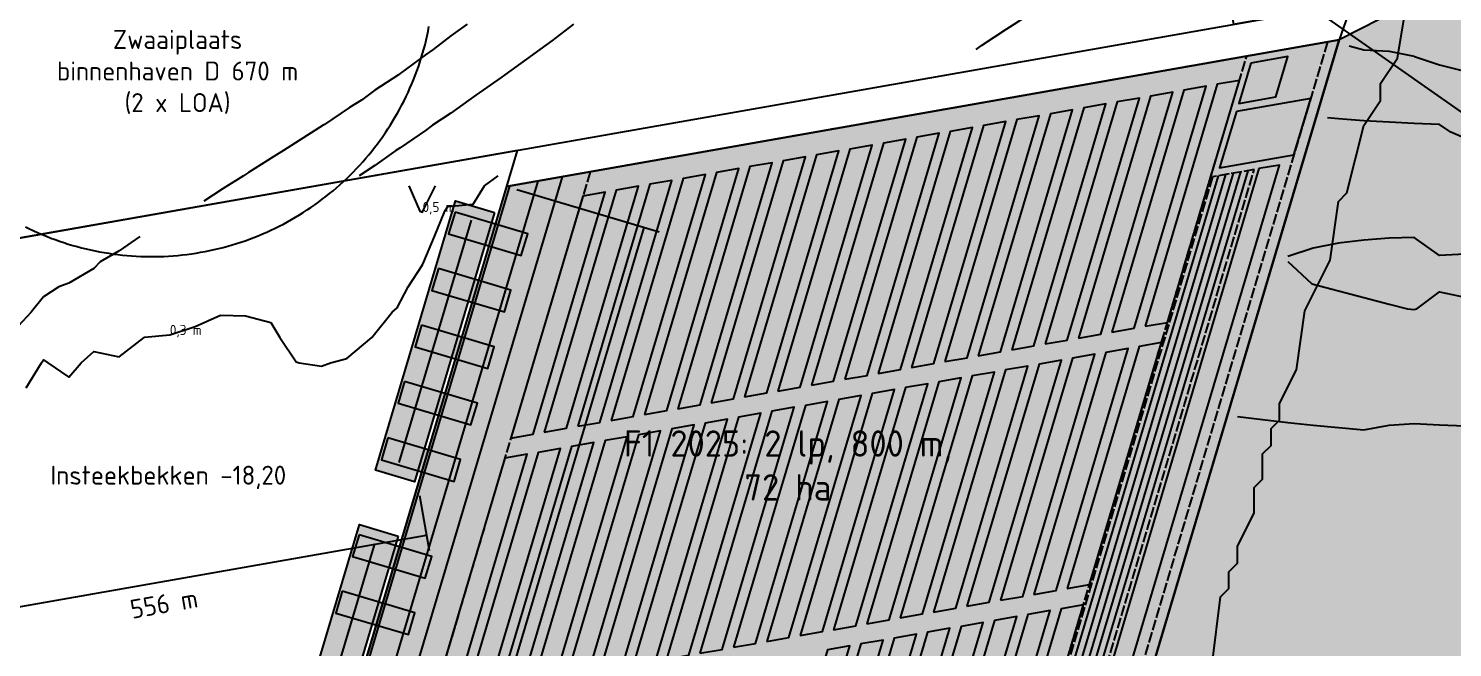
# Model space of a CAD drawing. Header units: metres. Extents: x 284000 to 318000, y 7632000 to 7666000.
# Drawn here: x 295415 to 297105, y 7649025 to 7649760 of the extents above; entities that cross this region are included whole.
import ezdxf
from ezdxf.enums import TextEntityAlignment as Align

# ---------------------------------------------------------------- set-up
doc = ezdxf.new("R2010")
doc.units = ezdxf.units.M
doc.header["$LTSCALE"] = 10
doc.linetypes.add('DASHED', pattern=[1.524, 1.27, -0.254])
for name, color, linetype in [('HV-BAGGER', 5, 'Continuous'), ('HV-CONTAINER', 30, 'Continuous'), ('HV-D-GEBOUW', 8, 'Continuous'), ('HV-D-KRAAN', 7, 'Continuous'), ('HV-D-REEFER', 140, 'Continuous'), ('HV-D-STACK', 32, 'Continuous'), ('HV-D-VERKEER', 9, 'Continuous'), ('HV-DRAAIKOM', 2, 'Continuous'), ('HV-GOLF-HS-112_5', 7, 'Continuous'), ('HV-KADE', 7, 'Continuous'), ('HV-KUSTLIJN', 4, 'Continuous'), ('HV-ONDERGROND', 8, 'Continuous'), ('HV-SCHIP', 3, 'Continuous'), ('HV-SPOOR', 8, 'Continuous'), ('HV-TEKST-02', 7, 'Continuous'), ('HV-TOETS-LIGPLAATS-CONTAINERS', 4, 'Continuous'), ('HV-TOETS-OPENING-2-HOOFDBEKKEN', 6, 'Continuous'), ('HV-TOETS-OPENING-3-INSTEEK', 6, 'Continuous'), ('HV-TOETS-WAND-HB-TALUD', 30, 'Continuous'), ('HV-TOETS-WAND-INS-KADE', 30, 'Continuous'), ('HV-TOETS-WAND-VH-TALUD', 30, 'Continuous'), ('HV-VOORHAVEN', 151, 'Continuous'), ('HV-WEG', 7, 'Continuous')]:
    doc.layers.add(name, color=color, linetype=linetype)
doc.styles.add('NLCS-ISO', font='NLCS-ISO.ttf')
doc.styles.get("Standard").update_dxf_attribs({"font": 'NLCS-ISO.ttf'})
picture_1 = doc.add_image_def('image1.jpg', size_in_pixel=(3400, 3400))

msp = doc.modelspace()

# ---------------------------------------------------------------- hatches: boundary and pattern name
at = {"layer": 'HV-CONTAINER', "true_color": 0xf77f00, "transparency": 33554534}
h = msp.add_hatch(color=30, dxfattribs=at)
h.dxf.hatch_style = 1
h.paths.add_polyline_path([(295982.5, 7649572.6), (295753.8, 7648803.7), (296742, 7648978), (296970.7, 7649746.9)])
at = {"layer": 'HV-D-GEBOUW', "true_color": 0x495057, "transparency": 33554534}
h = msp.add_hatch(color=8, dxfattribs=at)
h.dxf.hatch_style = 1
h.paths.add_polyline_path([(296866, 7649719.3), (296851.7, 7649671.4), (296895.8, 7649679.1), (296910, 7649727.1)])
h = msp.add_hatch(color=8, dxfattribs=at)
h.dxf.hatch_style = 1
h.paths.add_polyline_path([(296848.9, 7649661.8), (296828.9, 7649594.7), (296917, 7649610.2), (296937, 7649677.3)])
at = {"layer": 'HV-D-KRAAN', "true_color": 0xffffff, "transparency": 33554534}
h = msp.add_hatch(color=7, dxfattribs=at)
h.dxf.hatch_style = 1
h.paths.add_polyline_path([(296820.6, 7649584.1), (296449.9, 7648338.1), (296499.5, 7648346.8), (296870.1, 7649592.9)])
h = msp.add_hatch(color=7, dxfattribs=at)
h.dxf.hatch_style = 1
h.paths.add_polyline_path([(295921.3, 7649542.3), (295913.6, 7649516.4), (295999.9, 7649490.8), (296007.6, 7649516.6)])
h = msp.add_hatch(color=7, dxfattribs=at)
h.dxf.hatch_style = 1
h.paths.add_polyline_path([(295901.4, 7649475.2), (295893.7, 7649449.3), (295979.9, 7649423.7), (295987.6, 7649449.5)])
h = msp.add_hatch(color=7, dxfattribs=at)
h.dxf.hatch_style = 1
h.paths.add_polyline_path([(295881.4, 7649408.1), (295873.7, 7649382.2), (295960, 7649356.6), (295967.7, 7649382.4)])
h = msp.add_hatch(color=7, dxfattribs=at)
h.dxf.hatch_style = 1
h.paths.add_polyline_path([(295861.4, 7649341), (295853.7, 7649315.1), (295940, 7649289.5), (295947.7, 7649315.3)])
h = msp.add_hatch(color=7, dxfattribs=at)
h.dxf.hatch_style = 1
h.paths.add_polyline_path([(295841.5, 7649273.9), (295833.8, 7649248), (295920, 7649222.4), (295927.7, 7649248.3)])
h = msp.add_hatch(color=7, dxfattribs=at)
h.dxf.hatch_style = 1
h.paths.add_polyline_path([(295807.3, 7649158.9), (295799.6, 7649133), (295885.8, 7649107.4), (295893.5, 7649133.2)])
h = msp.add_hatch(color=7, dxfattribs=at)
h.dxf.hatch_style = 1
h.paths.add_polyline_path([(295787.3, 7649091.8), (295779.6, 7649065.9), (295865.9, 7649040.3), (295873.6, 7649066.1)])
at = {"layer": 'HV-D-REEFER', "true_color": 0x00b4d8, "transparency": 33554534}
h = msp.add_hatch(color=140, dxfattribs=at)
h.dxf.hatch_style = 1
h.paths.add_polyline_path([(296740.6, 7649406.6), (296767, 7649411.2), (296852.6, 7649698.8), (296826.1, 7649694.1)])
h = msp.add_hatch(color=140, dxfattribs=at)
h.dxf.hatch_style = 1
h.paths.add_polyline_path([(296661.3, 7649392.6), (296687.8, 7649397.3), (296773.3, 7649684.8), (296746.9, 7649680.1)])
h = msp.add_hatch(color=140, dxfattribs=at)
h.dxf.hatch_style = 1
h.paths.add_polyline_path([(296701, 7649399.6), (296727.4, 7649404.2), (296812.9, 7649691.8), (296786.5, 7649687.1)])
at = {"layer": 'HV-D-STACK', "true_color": 0x8d5a2b, "transparency": 33554534}
h = msp.add_hatch(color=32, dxfattribs=at)
h.dxf.hatch_style = 1
h.paths.add_polyline_path([(296621.7, 7649385.6), (296648.1, 7649390.3), (296733.7, 7649677.8), (296707.2, 7649673.2)])
h = msp.add_hatch(color=32, dxfattribs=at)
h.dxf.hatch_style = 1
h.paths.add_polyline_path([(296542.4, 7649371.6), (296568.9, 7649376.3), (296654.4, 7649663.8), (296628, 7649659.2)])
h = msp.add_hatch(color=32, dxfattribs=at)
h.dxf.hatch_style = 1
h.paths.add_polyline_path([(296582.1, 7649378.6), (296608.5, 7649383.3), (296694, 7649670.8), (296667.6, 7649666.2)])
h = msp.add_hatch(color=32, dxfattribs=at)
h.dxf.hatch_style = 1
h.paths.add_polyline_path([(296423.5, 7649350.7), (296449.9, 7649355.3), (296535.5, 7649642.9), (296509, 7649638.2)])
h = msp.add_hatch(color=32, dxfattribs=at)
h.dxf.hatch_style = 1
h.paths.add_polyline_path([(296463.2, 7649357.6), (296489.6, 7649362.3), (296575.1, 7649649.9), (296548.7, 7649645.2)])
h = msp.add_hatch(color=32, dxfattribs=at)
h.dxf.hatch_style = 1
h.paths.add_polyline_path([(296502.8, 7649364.6), (296529.2, 7649369.3), (296614.7, 7649656.8), (296588.3, 7649652.2)])
h = msp.add_hatch(color=32, dxfattribs=at)
h.dxf.hatch_style = 1
h.paths.add_polyline_path([(296344.2, 7649336.7), (296370.7, 7649341.3), (296456.2, 7649628.9), (296429.8, 7649624.2)])
h = msp.add_hatch(color=32, dxfattribs=at)
h.dxf.hatch_style = 1
h.paths.add_polyline_path([(296383.9, 7649343.7), (296410.3, 7649348.3), (296495.8, 7649635.9), (296469.4, 7649631.2)])
h = msp.add_hatch(color=32, dxfattribs=at)
h.dxf.hatch_style = 1
h.paths.add_polyline_path([(296265, 7649322.7), (296291.4, 7649327.4), (296376.9, 7649614.9), (296350.5, 7649610.2)])
h = msp.add_hatch(color=32, dxfattribs=at)
h.dxf.hatch_style = 1
h.paths.add_polyline_path([(296304.6, 7649329.7), (296331, 7649334.3), (296416.6, 7649621.9), (296390.1, 7649617.2)])
h = msp.add_hatch(color=32, dxfattribs=at)
h.dxf.hatch_style = 1
h.paths.add_polyline_path([(296146.1, 7649301.7), (296172.5, 7649306.4), (296258, 7649593.9), (296231.6, 7649589.3)])
h = msp.add_hatch(color=32, dxfattribs=at)
h.dxf.hatch_style = 1
h.paths.add_polyline_path([(296185.7, 7649308.7), (296212.1, 7649313.4), (296297.6, 7649600.9), (296271.2, 7649596.3)])
h = msp.add_hatch(color=32, dxfattribs=at)
h.dxf.hatch_style = 1
h.paths.add_polyline_path([(296225.3, 7649315.7), (296251.8, 7649320.4), (296337.3, 7649607.9), (296310.9, 7649603.3)])
h = msp.add_hatch(color=32, dxfattribs=at)
h.dxf.hatch_style = 1
h.paths.add_polyline_path([(296066.8, 7649287.8), (296093.2, 7649292.4), (296178.7, 7649580), (296152.3, 7649575.3)])
h = msp.add_hatch(color=32, dxfattribs=at)
h.dxf.hatch_style = 1
h.paths.add_polyline_path([(296106.4, 7649294.7), (296132.8, 7649299.4), (296218.4, 7649587), (296191.9, 7649582.3)])
h = msp.add_hatch(color=32, dxfattribs=at)
h.dxf.hatch_style = 1
h.paths.add_polyline_path([(295987.5, 7649273.8), (296013.9, 7649278.4), (296099.5, 7649566), (296073, 7649561.3)])
h = msp.add_hatch(color=32, dxfattribs=at)
h.dxf.hatch_style = 1
h.paths.add_polyline_path([(296027.1, 7649280.8), (296053.6, 7649285.4), (296139.1, 7649573), (296112.7, 7649568.3)])
h = msp.add_hatch(color=32, dxfattribs=at)
h.dxf.hatch_style = 1
h.paths.add_polyline_path([(296568.7, 7649081.1), (296595.1, 7649085.7), (296680.6, 7649373.3), (296654.2, 7649368.6)])
h = msp.add_hatch(color=32, dxfattribs=at)
h.dxf.hatch_style = 1
h.paths.add_polyline_path([(296608.3, 7649088.1), (296634.7, 7649092.7), (296720.3, 7649380.3), (296693.9, 7649375.6)])
h = msp.add_hatch(color=32, dxfattribs=at)
h.dxf.hatch_style = 1
h.paths.add_polyline_path([(296648, 7649095.1), (296674.4, 7649099.7), (296759.9, 7649387.3), (296733.5, 7649382.6)])
h = msp.add_hatch(color=32, dxfattribs=at)
h.dxf.hatch_style = 1
h.paths.add_polyline_path([(296489.4, 7649067.1), (296515.8, 7649071.8), (296601.4, 7649359.3), (296574.9, 7649354.7)])
h = msp.add_hatch(color=32, dxfattribs=at)
h.dxf.hatch_style = 1
h.paths.add_polyline_path([(296529, 7649074.1), (296555.5, 7649078.8), (296641, 7649366.3), (296614.6, 7649361.6)])
h = msp.add_hatch(color=32, dxfattribs=at)
h.dxf.hatch_style = 1
h.paths.add_polyline_path([(296370.5, 7649046.1), (296396.9, 7649050.8), (296482.5, 7649338.3), (296456, 7649333.7)])
h = msp.add_hatch(color=32, dxfattribs=at)
h.dxf.hatch_style = 1
h.paths.add_polyline_path([(296410.1, 7649053.1), (296436.6, 7649057.8), (296522.1, 7649345.3), (296495.7, 7649340.7)])
h = msp.add_hatch(color=32, dxfattribs=at)
h.dxf.hatch_style = 1
h.paths.add_polyline_path([(296449.8, 7649060.1), (296476.2, 7649064.8), (296561.7, 7649352.3), (296535.3, 7649347.7)])
h = msp.add_hatch(color=32, dxfattribs=at)
h.dxf.hatch_style = 1
h.paths.add_polyline_path([(296291.2, 7649032.2), (296317.6, 7649036.8), (296403.2, 7649324.4), (296376.7, 7649319.7)])
h = msp.add_hatch(color=32, dxfattribs=at)
h.dxf.hatch_style = 1
h.paths.add_polyline_path([(296330.9, 7649039.1), (296357.3, 7649043.8), (296442.8, 7649331.4), (296416.4, 7649326.7)])
h = msp.add_hatch(color=32, dxfattribs=at)
h.dxf.hatch_style = 1
h.paths.add_polyline_path([(296211.9, 7649018.2), (296238.4, 7649022.8), (296323.9, 7649310.4), (296297.5, 7649305.7)])
h = msp.add_hatch(color=32, dxfattribs=at)
h.dxf.hatch_style = 1
h.paths.add_polyline_path([(296251.6, 7649025.2), (296278, 7649029.8), (296363.5, 7649317.4), (296337.1, 7649312.7)])
h = msp.add_hatch(color=32, dxfattribs=at)
h.dxf.hatch_style = 1
h.paths.add_polyline_path([(296093, 7648997.2), (296119.5, 7649001.9), (296205, 7649289.4), (296178.6, 7649284.8)])
h = msp.add_hatch(color=32, dxfattribs=at)
h.dxf.hatch_style = 1
h.paths.add_polyline_path([(296132.7, 7649004.2), (296159.1, 7649008.9), (296244.6, 7649296.4), (296218.2, 7649291.7)])
h = msp.add_hatch(color=32, dxfattribs=at)
h.dxf.hatch_style = 1
h.paths.add_polyline_path([(296172.3, 7649011.2), (296198.7, 7649015.8), (296284.3, 7649303.4), (296257.8, 7649298.7)])
h = msp.add_hatch(color=32, dxfattribs=at)
h.dxf.hatch_style = 1
h.paths.add_polyline_path([(296013.8, 7648983.2), (296040.2, 7648987.9), (296125.7, 7649275.4), (296099.3, 7649270.8)])
h = msp.add_hatch(color=32, dxfattribs=at)
h.dxf.hatch_style = 1
h.paths.add_polyline_path([(296053.4, 7648990.2), (296079.8, 7648994.9), (296165.3, 7649282.4), (296138.9, 7649277.8)])
h = msp.add_hatch(color=32, dxfattribs=at)
h.dxf.hatch_style = 1
h.paths.add_polyline_path([(295894.8, 7648962.3), (295921.3, 7648966.9), (296006.8, 7649254.5), (295980.4, 7649249.8)])
h = msp.add_hatch(color=32, dxfattribs=at)
h.dxf.hatch_style = 1
h.paths.add_polyline_path([(295934.5, 7648969.3), (295960.9, 7648973.9), (296046.4, 7649261.5), (296020, 7649256.8)])
h = msp.add_hatch(color=32, dxfattribs=at)
h.dxf.hatch_style = 1
h.paths.add_polyline_path([(295974.1, 7648976.2), (296000.5, 7648980.9), (296086.1, 7649268.5), (296059.6, 7649263.8)])
h = msp.add_hatch(color=32, dxfattribs=at)
h.dxf.hatch_style = 1
h.paths.add_polyline_path([(296515.7, 7648776.6), (296542.1, 7648781.2), (296627.6, 7649068.8), (296601.2, 7649064.1)])
h = msp.add_hatch(color=32, dxfattribs=at)
h.dxf.hatch_style = 1
h.paths.add_polyline_path([(296555.3, 7648783.5), (296581.7, 7648788.2), (296667.3, 7649075.8), (296640.8, 7649071.1)])
h = msp.add_hatch(color=32, dxfattribs=at)
h.dxf.hatch_style = 1
h.paths.add_polyline_path([(296436.4, 7648762.6), (296462.8, 7648767.2), (296548.3, 7649054.8), (296521.9, 7649050.1)])
h = msp.add_hatch(color=32, dxfattribs=at)
h.dxf.hatch_style = 1
h.paths.add_polyline_path([(296476, 7648769.6), (296502.4, 7648774.2), (296588, 7649061.8), (296561.6, 7649057.1)])
h = msp.add_hatch(color=32, dxfattribs=at)
h.dxf.hatch_style = 1
h.paths.add_polyline_path([(296317.5, 7648741.6), (296343.9, 7648746.3), (296429.4, 7649033.8), (296403, 7649029.2)])
h = msp.add_hatch(color=32, dxfattribs=at)
h.dxf.hatch_style = 1
h.paths.add_polyline_path([(296357.1, 7648748.6), (296383.5, 7648753.3), (296469.1, 7649040.8), (296442.6, 7649036.1)])
h = msp.add_hatch(color=32, dxfattribs=at)
h.dxf.hatch_style = 1
h.paths.add_polyline_path([(296396.7, 7648755.6), (296423.2, 7648760.2), (296508.7, 7649047.8), (296482.3, 7649043.1)])
h = msp.add_hatch(color=32, dxfattribs=at)
h.dxf.hatch_style = 1
h.paths.add_polyline_path([(296277.8, 7648734.6), (296304.3, 7648739.3), (296389.8, 7649026.8), (296363.4, 7649022.2)])
at = {"layer": 'HV-D-VERKEER', "true_color": 0xe9ecef, "transparency": 33554534}
h = msp.add_hatch(color=9, dxfattribs=at)
h.dxf.hatch_style = 1
h.paths.add_polyline_path([(295624.3, 7648052.6), (296403.8, 7648190.1), (296861.1, 7649727.5), (296081.6, 7649590.1)])
h = msp.add_hatch(color=9, dxfattribs=at)
h.dxf.hatch_style = 1
h.paths.add_polyline_path([(296875.6, 7649593.9), (296507.8, 7648357.4), (296532.1, 7648361.7), (296899.8, 7649598.1)])
h = msp.add_hatch(color=9, dxfattribs=at)
h.dxf.hatch_style = 1
h.paths.add_polyline_path([(295982.5, 7649572.6), (295525.2, 7648035.2), (295591.2, 7648046.8), (296048.6, 7649584.3)])
at = {"layer": 'HV-SCHIP', "true_color": 0x80ffdb, "transparency": 33554534}
h = msp.add_hatch(color=3, dxfattribs=at)
h.dxf.hatch_style = 1
h.paths.add_polyline_path([(295968.1, 7649541.9), (295872.9, 7649221.7), (295826.7, 7649235.5), (295921.9, 7649555.6)])
h = msp.add_hatch(color=3, dxfattribs=at)
h.dxf.hatch_style = 1
h.paths.add_polyline_path([(295853.8, 7649157.4), (295758.6, 7648837.3), (295712.4, 7648851), (295807.6, 7649171.2)])
at = {"layer": 'HV-VOORHAVEN', "true_color": 0x1d5c9e, "transparency": 33554534}
h = msp.add_hatch(color=151, dxfattribs=at)
h.dxf.hatch_style = 1
h.paths.add_polyline_path([(296513.3, 7648209.1), (296439.8, 7648135), (296370, 7647837.3), (296521.3, 7647853), (296778.3, 7647924.2), (296780.2, 7647924.7), (298108.1, 7648230), (298420.5, 7648364.2), (298679.3, 7648577.8), (298878.8, 7648814), (299046.7, 7649016.7), (299047.3, 7649017.4), (299164.4, 7649153), (299167.5, 7649156.2), (299170.8, 7649159), (299174.4, 7649161.6), (299178.3, 7649163.7), (299182.3, 7649165.5), (299186.5, 7649166.9), (299190.8, 7649167.9), (299195.2, 7649168.4), (299199.6, 7649168.5), (299204, 7649168.2), (299205.6, 7649167.9), (299260.7, 7649513.7), (299258.7, 7649514), (299254.4, 7649515.1), (299250.2, 7649516.6), (299246.3, 7649518.5), (299242.5, 7649520.8), (299239, 7649523.5), (299235.7, 7649526.5), (299232.8, 7649529.8), (299230.2, 7649533.4), (299228, 7649537.2), (299226.1, 7649541.2), (299224.7, 7649545.4), (299119.5, 7649903.4), (298957.6, 7650254.5), (298763, 7650524.3), (298486.7, 7650701), (298100.7, 7650852.5), (297717.1, 7650925.2), (297449, 7650946.4), (297419.1, 7650937.4), (297297, 7650670.5), (297266.7, 7650379.9), (297126.6, 7650192.1), (297027.8, 7650174.7), (297092.2, 7649809), (296970.7, 7649746.9)])

# ---------------------------------------------------------------- linework, layer by layer
at = {"layer": 'HV-BAGGER'}
for points in [[(297109.1, 7650117.7), (297097, 7650186.9), (296780.7, 7650131.1), (296780.7, 7650131.1), (296845.2, 7649765.5), (296942.2, 7649782.6), (297174.7, 7649619.8)], [(295313.4, 7649495.4), (295430.2, 7649516), (295431.2, 7649515.6), (295436.3, 7649513.5), (295441.4, 7649511.5), (295446.5, 7649509.6), (295451.7, 7649507.7), (295456.9, 7649506), (295462.1, 7649504.3), (295467.3, 7649502.8), (295472.6, 7649501.3), (295477.9, 7649499.9), (295483.2, 7649498.5), (295488.6, 7649497.3), (295493.9, 7649496.2), (295499.3, 7649495.1), (295504.7, 7649494.1), (295510.1, 7649493.3), (295515.5, 7649492.5), (295521, 7649491.8), (295526.4, 7649491.2), (295531.9, 7649490.6), (295537.3, 7649490.2), (295542.8, 7649489.9), (295548.3, 7649489.6), (295553.8, 7649489.5), (295559.2, 7649489.4), (295564.7, 7649489.4), (295570.2, 7649489.5), (295575.7, 7649489.7), (295581.2, 7649490), (295586.6, 7649490.3), (295592.1, 7649490.8), (295597.5, 7649491.4), (295603, 7649492), (295608.4, 7649492.7), (295613.8, 7649493.6), (295619.2, 7649494.5), (295624.6, 7649495.5), (295630, 7649496.5), (295635.4, 7649497.7), (295640.7, 7649499), (295646, 7649500.3), (295651.3, 7649501.8), (295656.6, 7649503.3), (295661.8, 7649504.9), (295667, 7649506.6), (295672.2, 7649508.3), (295677.4, 7649510.2), (295682.5, 7649512.1), (295687.6, 7649514.2), (295692.6, 7649516.3), (295697.7, 7649518.5), (295702.7, 7649520.8), (295707.6, 7649523.1), (295712.5, 7649525.6), (295717.4, 7649528.1), (295722.2, 7649530.7), (295727, 7649533.3), (295731.7, 7649536.1), (295736.4, 7649538.9), (295741.1, 7649541.8), (295745.7, 7649544.8), (295750.2, 7649547.9), (295754.7, 7649551), (295759.2, 7649554.2), (295763.6, 7649557.5), (295767.9, 7649560.8), (295772.2, 7649564.3), (295776.4, 7649567.7), (295780.6, 7649571.3), (295784.7, 7649574.9), (295788.7, 7649578.6), (295789.5, 7649579.3), (297092.2, 7649809)]]:
    msp.add_lwpolyline(points, dxfattribs=at)
msp.add_lwpolyline([(295196.5, 7648944.9), (295255.8, 7648955.4), (295180.6, 7648702.6), (295753.8, 7648803.7), (295995.3, 7649615.6), (295362.8, 7649504.1), (295196.5, 7648944.9)], close=True, dxfattribs=at)
at = {"layer": 'HV-CONTAINER'}
msp.add_lwpolyline([(295982.5, 7649572.6), (295753.8, 7648803.7), (296742, 7648978), (296970.7, 7649746.9), (295982.5, 7649572.6)], close=True, dxfattribs=at)
at = {"layer": 'HV-D-GEBOUW'}
for points in [[(296866, 7649719.3), (296851.7, 7649671.4), (296895.8, 7649679.1), (296910, 7649727.1), (296866, 7649719.3)], [(296848.9, 7649661.8), (296828.9, 7649594.7), (296917, 7649610.2), (296937, 7649677.3), (296848.9, 7649661.8)]]:
    msp.add_lwpolyline(points, close=True, dxfattribs=at)
at = {"layer": 'HV-D-KRAAN', "linetype": 'DASHED'}
msp.add_lwpolyline([(296820.6, 7649584.1), (296449.9, 7648338.1), (296499.5, 7648346.8), (296870.1, 7649592.9), (296820.6, 7649584.1)], close=True, dxfattribs=at)
at = {"layer": 'HV-D-KRAAN'}
for points in [[(296019.4, 7649579.1), (295562.1, 7648041.7)], [(295985.8, 7649573.2), (295528.5, 7648035.8)]]:
    msp.add_lwpolyline(points, dxfattribs=at)
for points in [[(295921.3, 7649542.3), (295913.6, 7649516.4), (295999.9, 7649490.8), (296007.6, 7649516.6), (295921.3, 7649542.3)], [(295901.4, 7649475.2), (295893.7, 7649449.3), (295979.9, 7649423.7), (295987.6, 7649449.5), (295901.4, 7649475.2)], [(295881.4, 7649408.1), (295873.7, 7649382.2), (295960, 7649356.6), (295967.7, 7649382.4), (295881.4, 7649408.1)], [(295861.4, 7649341), (295853.7, 7649315.1), (295940, 7649289.5), (295947.7, 7649315.3), (295861.4, 7649341)], [(295841.5, 7649273.9), (295833.8, 7649248), (295920, 7649222.4), (295927.7, 7649248.3), (295841.5, 7649273.9)], [(295807.3, 7649158.9), (295799.6, 7649133), (295885.8, 7649107.4), (295893.5, 7649133.2), (295807.3, 7649158.9)], [(295787.3, 7649091.8), (295779.6, 7649065.9), (295865.9, 7649040.3), (295873.6, 7649066.1), (295787.3, 7649091.8)]]:
    msp.add_lwpolyline(points, close=True, dxfattribs=at)
at = {"layer": 'HV-D-REEFER'}
for points in [[(296740.6, 7649406.6), (296767, 7649411.2), (296852.6, 7649698.8), (296826.1, 7649694.1), (296740.6, 7649406.6)], [(296661.3, 7649392.6), (296687.8, 7649397.3), (296773.3, 7649684.8), (296746.9, 7649680.1), (296661.3, 7649392.6)], [(296701, 7649399.6), (296727.4, 7649404.2), (296812.9, 7649691.8), (296786.5, 7649687.1), (296701, 7649399.6)]]:
    msp.add_lwpolyline(points, close=True, dxfattribs=at)
at = {"layer": 'HV-D-STACK'}
for points in [[(296621.7, 7649385.6), (296648.1, 7649390.3), (296733.7, 7649677.8), (296707.2, 7649673.2), (296621.7, 7649385.6)], [(296542.4, 7649371.6), (296568.9, 7649376.3), (296654.4, 7649663.8), (296628, 7649659.2), (296542.4, 7649371.6)], [(296582.1, 7649378.6), (296608.5, 7649383.3), (296694, 7649670.8), (296667.6, 7649666.2), (296582.1, 7649378.6)], [(296423.5, 7649350.7), (296449.9, 7649355.3), (296535.5, 7649642.9), (296509, 7649638.2), (296423.5, 7649350.7)], [(296463.2, 7649357.6), (296489.6, 7649362.3), (296575.1, 7649649.9), (296548.7, 7649645.2), (296463.2, 7649357.6)], [(296502.8, 7649364.6), (296529.2, 7649369.3), (296614.7, 7649656.8), (296588.3, 7649652.2), (296502.8, 7649364.6)], [(296344.2, 7649336.7), (296370.7, 7649341.3), (296456.2, 7649628.9), (296429.8, 7649624.2), (296344.2, 7649336.7)], [(296383.9, 7649343.7), (296410.3, 7649348.3), (296495.8, 7649635.9), (296469.4, 7649631.2), (296383.9, 7649343.7)], [(296265, 7649322.7), (296291.4, 7649327.4), (296376.9, 7649614.9), (296350.5, 7649610.2), (296265, 7649322.7)], [(296304.6, 7649329.7), (296331, 7649334.3), (296416.6, 7649621.9), (296390.1, 7649617.2), (296304.6, 7649329.7)], [(296146.1, 7649301.7), (296172.5, 7649306.4), (296258, 7649593.9), (296231.6, 7649589.3), (296146.1, 7649301.7)], [(296185.7, 7649308.7), (296212.1, 7649313.4), (296297.6, 7649600.9), (296271.2, 7649596.3), (296185.7, 7649308.7)], [(296225.3, 7649315.7), (296251.8, 7649320.4), (296337.3, 7649607.9), (296310.9, 7649603.3), (296225.3, 7649315.7)], [(296066.8, 7649287.8), (296093.2, 7649292.4), (296178.7, 7649580), (296152.3, 7649575.3), (296066.8, 7649287.8)], [(296106.4, 7649294.7), (296132.8, 7649299.4), (296218.4, 7649587), (296191.9, 7649582.3), (296106.4, 7649294.7)], [(295987.5, 7649273.8), (296013.9, 7649278.4), (296099.5, 7649566), (296073, 7649561.3), (295987.5, 7649273.8)], [(296027.1, 7649280.8), (296053.6, 7649285.4), (296139.1, 7649573), (296112.7, 7649568.3), (296027.1, 7649280.8)], [(296568.7, 7649081.1), (296595.1, 7649085.7), (296680.6, 7649373.3), (296654.2, 7649368.6), (296568.7, 7649081.1)], [(296608.3, 7649088.1), (296634.7, 7649092.7), (296720.3, 7649380.3), (296693.9, 7649375.6), (296608.3, 7649088.1)], [(296648, 7649095.1), (296674.4, 7649099.7), (296759.9, 7649387.3), (296733.5, 7649382.6), (296648, 7649095.1)], [(296489.4, 7649067.1), (296515.8, 7649071.8), (296601.4, 7649359.3), (296574.9, 7649354.7), (296489.4, 7649067.1)], [(296529, 7649074.1), (296555.5, 7649078.8), (296641, 7649366.3), (296614.6, 7649361.6), (296529, 7649074.1)], [(296370.5, 7649046.1), (296396.9, 7649050.8), (296482.5, 7649338.3), (296456, 7649333.7), (296370.5, 7649046.1)], [(296410.1, 7649053.1), (296436.6, 7649057.8), (296522.1, 7649345.3), (296495.7, 7649340.7), (296410.1, 7649053.1)], [(296449.8, 7649060.1), (296476.2, 7649064.8), (296561.7, 7649352.3), (296535.3, 7649347.7), (296449.8, 7649060.1)], [(296291.2, 7649032.2), (296317.6, 7649036.8), (296403.2, 7649324.4), (296376.7, 7649319.7), (296291.2, 7649032.2)], [(296330.9, 7649039.1), (296357.3, 7649043.8), (296442.8, 7649331.4), (296416.4, 7649326.7), (296330.9, 7649039.1)], [(296211.9, 7649018.2), (296238.4, 7649022.8), (296323.9, 7649310.4), (296297.5, 7649305.7), (296211.9, 7649018.2)], [(296251.6, 7649025.2), (296278, 7649029.8), (296363.5, 7649317.4), (296337.1, 7649312.7), (296251.6, 7649025.2)], [(296093, 7648997.2), (296119.5, 7649001.9), (296205, 7649289.4), (296178.6, 7649284.8), (296093, 7648997.2)], [(296132.7, 7649004.2), (296159.1, 7649008.9), (296244.6, 7649296.4), (296218.2, 7649291.7), (296132.7, 7649004.2)], [(296172.3, 7649011.2), (296198.7, 7649015.8), (296284.3, 7649303.4), (296257.8, 7649298.7), (296172.3, 7649011.2)], [(296013.8, 7648983.2), (296040.2, 7648987.9), (296125.7, 7649275.4), (296099.3, 7649270.8), (296013.8, 7648983.2)], [(296053.4, 7648990.2), (296079.8, 7648994.9), (296165.3, 7649282.4), (296138.9, 7649277.8), (296053.4, 7648990.2)], [(295894.8, 7648962.3), (295921.3, 7648966.9), (296006.8, 7649254.5), (295980.4, 7649249.8), (295894.8, 7648962.3)], [(295934.5, 7648969.3), (295960.9, 7648973.9), (296046.4, 7649261.5), (296020, 7649256.8), (295934.5, 7648969.3)], [(295974.1, 7648976.2), (296000.5, 7648980.9), (296086.1, 7649268.5), (296059.6, 7649263.8), (295974.1, 7648976.2)], [(296515.7, 7648776.6), (296542.1, 7648781.2), (296627.6, 7649068.8), (296601.2, 7649064.1), (296515.7, 7648776.6)], [(296555.3, 7648783.5), (296581.7, 7648788.2), (296667.3, 7649075.8), (296640.8, 7649071.1), (296555.3, 7648783.5)], [(296436.4, 7648762.6), (296462.8, 7648767.2), (296548.3, 7649054.8), (296521.9, 7649050.1), (296436.4, 7648762.6)], [(296476, 7648769.6), (296502.4, 7648774.2), (296588, 7649061.8), (296561.6, 7649057.1), (296476, 7648769.6)], [(296317.5, 7648741.6), (296343.9, 7648746.3), (296429.4, 7649033.8), (296403, 7649029.2), (296317.5, 7648741.6)], [(296357.1, 7648748.6), (296383.5, 7648753.3), (296469.1, 7649040.8), (296442.6, 7649036.1), (296357.1, 7648748.6)], [(296396.7, 7648755.6), (296423.2, 7648760.2), (296508.7, 7649047.8), (296482.3, 7649043.1), (296396.7, 7648755.6)], [(296277.8, 7648734.6), (296304.3, 7648739.3), (296389.8, 7649026.8), (296363.4, 7649022.2), (296277.8, 7648734.6)]]:
    msp.add_lwpolyline(points, close=True, dxfattribs=at)
at = {"layer": 'HV-D-VERKEER', "linetype": 'DASHED'}
msp.add_lwpolyline([(295624.3, 7648052.6), (296403.8, 7648190.1), (296861.1, 7649727.5), (296081.6, 7649590.1), (295624.3, 7648052.6)], close=True, dxfattribs=at)
at = {"layer": 'HV-D-VERKEER'}
for points in [[(296875.6, 7649593.9), (296507.8, 7648357.4), (296532.1, 7648361.7), (296899.8, 7649598.1), (296875.6, 7649593.9)], [(295982.5, 7649572.6), (295525.2, 7648035.2), (295591.2, 7648046.8), (296048.6, 7649584.3), (295982.5, 7649572.6)]]:
    msp.add_lwpolyline(points, close=True, dxfattribs=at)
at = {"layer": 'HV-DRAAIKOM'}
msp.add_lwpolyline([(295411.3, 7649524.7), (295416.2, 7649522.3), (295421.2, 7649520), (295426.2, 7649517.7), (295431.2, 7649515.6), (295436.3, 7649513.5), (295441.4, 7649511.5), (295446.5, 7649509.6), (295451.7, 7649507.7), (295456.9, 7649506), (295462.1, 7649504.3), (295467.3, 7649502.8), (295472.6, 7649501.3), (295477.9, 7649499.9), (295483.2, 7649498.5), (295488.6, 7649497.3), (295493.9, 7649496.2), (295499.3, 7649495.1), (295504.7, 7649494.1), (295510.1, 7649493.3), (295515.5, 7649492.5), (295521, 7649491.8), (295526.4, 7649491.2), (295531.9, 7649490.6), (295537.3, 7649490.2), (295542.8, 7649489.9), (295548.3, 7649489.6), (295553.8, 7649489.5), (295559.2, 7649489.4), (295564.7, 7649489.4), (295570.2, 7649489.5), (295575.7, 7649489.7), (295581.2, 7649490), (295586.6, 7649490.3), (295592.1, 7649490.8), (295597.5, 7649491.4), (295603, 7649492), (295608.4, 7649492.7), (295613.8, 7649493.6), (295619.2, 7649494.5), (295624.6, 7649495.5), (295630, 7649496.5), (295635.4, 7649497.7), (295640.7, 7649499), (295646, 7649500.3), (295651.3, 7649501.8), (295656.6, 7649503.3), (295661.8, 7649504.9), (295667, 7649506.6), (295672.2, 7649508.3), (295677.4, 7649510.2), (295682.5, 7649512.1), (295687.6, 7649514.2), (295692.6, 7649516.3), (295697.7, 7649518.5), (295702.7, 7649520.8), (295707.6, 7649523.1), (295712.5, 7649525.6), (295717.4, 7649528.1), (295722.2, 7649530.7), (295727, 7649533.3), (295731.7, 7649536.1), (295736.4, 7649538.9), (295741.1, 7649541.8), (295745.7, 7649544.8), (295750.2, 7649547.9), (295754.7, 7649551), (295759.2, 7649554.2), (295763.6, 7649557.5), (295767.9, 7649560.8), (295772.2, 7649564.3), (295776.4, 7649567.7), (295780.6, 7649571.3), (295784.7, 7649574.9), (295788.7, 7649578.6), (295792.7, 7649582.4), (295796.7, 7649586.2), (295800.5, 7649590.1), (295804.3, 7649594), (295808.1, 7649598), (295811.7, 7649602.1), (295815.3, 7649606.3), (295818.9, 7649610.4), (295822.3, 7649614.7), (295825.7, 7649619), (295829.1, 7649623.3), (295832.3, 7649627.8), (295835.5, 7649632.2), (295838.6, 7649636.7), (295841.6, 7649641.3), (295844.6, 7649645.9), (295847.5, 7649650.6), (295850.3, 7649655.3), (295853, 7649660), (295855.7, 7649664.8), (295858.2, 7649669.7), (295860.7, 7649674.6), (295863.1, 7649679.5), (295865.5, 7649684.5), (295867.7, 7649689.5), (295869.9, 7649694.5), (295872, 7649699.6), (295874, 7649704.7), (295875.9, 7649709.8), (295877.7, 7649715), (295879.5, 7649720.2), (295881.1, 7649725.4), (295882.7, 7649730.6), (295884.2, 7649735.9), (295885.6, 7649741.2), (295886.9, 7649746.5), (295888.1, 7649751.9), (295889.3, 7649757.2), (295890.3, 7649762.6)], dxfattribs=at)
at = {"layer": 'HV-GOLF-HS-112_5', "color": 4}
for points in [[(296539.7, 7649735.4), (296546.1, 7649740.1), (296576.1, 7649760.1), (296585, 7649765.4), (296606.1, 7649779.6), (296636.1, 7649794.6), (296637.8, 7649795.4), (296666.1, 7649811.7), (296696.1, 7649823), (296705.2, 7649825.4), (296726.1, 7649832.1), (296756.1, 7649837.6), (296786.1, 7649836.8), (296816.1, 7649835.1), (296846.1, 7649833.7), (296876.1, 7649830.3), (296893, 7649825.4), (296906.1, 7649819.2), (296936.1, 7649807.9), (296966.1, 7649800.6)], [(296061.8, 7649765.4), (296036.1, 7649745.9), (296021.7, 7649735.4), (296006.1, 7649723.8), (295980.2, 7649705.4), (295976.1, 7649702.3), (295946.1, 7649681.1), (295937.7, 7649675.4), (295916.1, 7649660), (295894.5, 7649645.4), (295886.1, 7649639.3), (295856.1, 7649618.8), (295850.9, 7649615.4), (295826.1, 7649597.8), (295807.5, 7649585.4)], [(295866.4, 7649573.3), (295879.6, 7649543.3), (295882.6, 7649542.3), (295883, 7649543.3), (295898.1, 7649573.3)], [(297120, 7649492.5), (297090, 7649490.8), (297060, 7649512.3), (297030, 7649511.2), (297000, 7649509), (296970, 7649505.4), (296940, 7649499.5), (296910, 7649489.5)], [(296910, 7649483.6), (296937.8, 7649457.3), (296940, 7649456.7), (296970, 7649448.7), (297000, 7649440.8), (297030, 7649433), (297052.1, 7649427.3), (297060, 7649426.6), (297062.9, 7649427.3), (297090, 7649447.7), (297120, 7649441.3)]]:
    msp.add_lwpolyline(points, dxfattribs=at)
at = {"layer": 'HV-GOLF-HS-112_5', "color": 3}
for points in [[(295935.7, 7649765.4), (295916.1, 7649751.6), (295895.4, 7649735.4), (295886.1, 7649729), (295856.1, 7649707), (295854.1, 7649705.4), (295826.1, 7649687), (295810, 7649675.4), (295796.1, 7649666.5), (295766.1, 7649646.4), (295764.7, 7649645.4), (295736.1, 7649627.5), (295717.5, 7649615.4), (295706.1, 7649608.2), (295676.1, 7649589.3), (295670, 7649585.4), (295646.1, 7649570.2), (295623.1, 7649555.4)], [(296982.7, 7649740), (297000, 7649735), (297030, 7649733.6), (297060, 7649727.4), (297060.1, 7649727.3), (297090, 7649717.4), (297120, 7649709.6)], [(297120, 7649630.2), (297103.4, 7649637.3), (297090, 7649646.2), (297060, 7649647.5), (297030, 7649649.1), (297000, 7649650.9), (296970, 7649653), (296956.9, 7649654.3)], [(295412.1, 7649333.3), (295430.2, 7649363.3), (295432.6, 7649366.9), (295437.7, 7649363.3), (295462.6, 7649346), (295477.5, 7649363.3), (295492.6, 7649376.8), (295522.6, 7649370.3), (295552.1, 7649393.3), (295552.6, 7649393.6), (295582.6, 7649396.3), (295612.6, 7649406.2), (295642.6, 7649420), (295672.6, 7649419.1), (295702.6, 7649411.1), (295713.3, 7649393.3), (295732.6, 7649364.4), (295736.2, 7649363.3), (295762.6, 7649359.2), (295773.2, 7649363.3), (295792.6, 7649368.4), (295822.6, 7649393.3), (295822.6, 7649393.3), (295846.7, 7649423.3), (295852.6, 7649428.6), (295865.6, 7649453.3), (295882.6, 7649479.8), (295884, 7649483.3), (295896.8, 7649513.3), (295909.1, 7649543.3), (295912.6, 7649549.1), (295942.6, 7649551.7), (295956, 7649573.3), (295972.6, 7649585.4)], [(295546.9, 7649513.3), (295522.6, 7649496.1), (295500.1, 7649483.3), (295492.6, 7649475.3), (295462.6, 7649457.7), (295450.8, 7649453.3), (295432.6, 7649441.7), (295418, 7649423.3), (295402.6, 7649406.8)], [(296850, 7649299.6), (296880, 7649295.9), (296910, 7649292.4), (296940, 7649289.2), (296970, 7649286.3), (297000, 7649283.7), (297030, 7649289), (297060, 7649291), (297090, 7649289.6), (297120, 7649288.3)]]:
    msp.add_lwpolyline(points, dxfattribs=at)
at = {"layer": 'HV-KADE'}
for points in [[(295982.5, 7649572.6), (295868.1, 7649188.2)], [(295868.1, 7649188.2), (295753.8, 7648803.7)]]:
    msp.add_lwpolyline(points, dxfattribs=at)
at = {"layer": 'HV-KUSTLIJN'}
msp.add_lwpolyline([(296820, 7649005), (296830, 7649085), (296840, 7649095), (296840, 7649115), (296850, 7649125), (296850, 7649145), (296870, 7649185), (296870, 7649215), (296880, 7649225), (296880, 7649255), (296890, 7649265), (296890, 7649285), (296900, 7649295), (296900, 7649315), (296920, 7649355), (296930, 7649425), (296960, 7649485), (296970, 7649555), (296980, 7649565), (297000, 7649645), (297020, 7649675), (297020, 7649695), (297040, 7649725), (297050, 7649785)], dxfattribs=at)
at = {"layer": 'HV-SCHIP'}
for points in [[(295968.1, 7649541.9), (295872.9, 7649221.7), (295826.7, 7649235.5), (295921.9, 7649555.6), (295968.1, 7649541.9)], [(295853.8, 7649157.4), (295758.6, 7648837.3), (295712.4, 7648851), (295807.6, 7649171.2), (295853.8, 7649157.4)]]:
    msp.add_lwpolyline(points, close=True, dxfattribs=at)
at = {"layer": 'HV-SPOOR'}
for points in [[(296827.2, 7649585.3), (296456.5, 7648339.3)], [(296836, 7649586.9), (296465.3, 7648340.8)], [(296844.8, 7649588.4), (296474.2, 7648342.4)], [(296853.6, 7649590), (296483, 7648343.9)], [(296862.4, 7649591.5), (296491.8, 7648345.5)]]:
    msp.add_lwpolyline(points, dxfattribs=at)
at = {"layer": 'HV-TEKST-02'}
for p, q in [((295994.5, 7649569), (296163.4, 7649518.8)), ((296145.4, 7649524.1), (295688, 7647986.3)), ((295879.1, 7649205.4), (295890.6, 7649140.2)), ((295254.9, 7649047.1), (295887.4, 7649158.6))]:
    msp.add_line(p, q, dxfattribs=at)
for points in [[(296145.4, 7649524.1), (296144.3, 7649498.4), (296132.3, 7649502)], [(295887.4, 7649158.6), (295861.6, 7649160.5), (295863.8, 7649148.1)]]:
    msp.add_solid(points, dxfattribs=at)
at = {"layer": 'HV-TOETS-LIGPLAATS-CONTAINERS'}
for p, q in [((295940.3, 7649532.7), (295854.6, 7649244.6)), ((295740.2, 7648860.2), (295825.9, 7649148.3))]:
    msp.add_line(p, q, dxfattribs=at)
at = {"layer": 'HV-TOETS-OPENING-2-HOOFDBEKKEN'}
msp.add_line((297126.6, 7650192.1), (296970.7, 7649746.9), dxfattribs=at)
at = {"layer": 'HV-TOETS-OPENING-3-INSTEEK'}
msp.add_line((295362.8, 7649504.1), (295980.5, 7649613), dxfattribs=at)
at = {"layer": 'HV-TOETS-WAND-HB-TALUD'}
msp.add_line((295982.5, 7649572.6), (296970.7, 7649746.9), dxfattribs=at)
at = {"layer": 'HV-TOETS-WAND-INS-KADE'}
msp.add_line((295982.5, 7649572.6), (295525.1, 7648034.8), dxfattribs=at)
at = {"layer": 'HV-TOETS-WAND-VH-TALUD'}
msp.add_line((296970.7, 7649746.9), (296513.3, 7648209.1), dxfattribs=at)
at = {"layer": 'HV-VOORHAVEN'}
msp.add_lwpolyline([(297126.6, 7650192.1), (297027.8, 7650174.7), (297092.2, 7649809), (296970.7, 7649746.9), (296513.3, 7648209.1), (296513.3, 7648209.1), (296439.8, 7648135), (296370, 7647837.3), (296521.3, 7647853), (296778.3, 7647924.2), (296780.2, 7647924.7), (298108.1, 7648230)], dxfattribs=at)
at = {"layer": 'HV-WEG', "linetype": 'DASHED'}
msp.add_lwpolyline([(296956.9, 7649744.4), (296499.6, 7648207)], dxfattribs=at)

# ---------------------------------------------------------------- texts
at = {"layer": 'HV-GOLF-HS-112_5', "color": 4}
msp.add_text('0,5 m', height=12, dxfattribs=at).set_placement((295882.6, 7649542.3))
at = {"layer": 'HV-GOLF-HS-112_5', "color": 3}
msp.add_text('0,3 m', height=12, dxfattribs=at).set_placement((295582.6, 7649396.3))
at = {"layer": 'HV-TEKST-02', "style": 'NLCS-ISO'}
msp.add_text('Insteekbekken -18,20', height=22.5, dxfattribs=at).set_placement((295580.8, 7649229.7), align=Align.MIDDLE_CENTER)
msp.add_text('556 m', height=22.5, rotation=10, dxfattribs=at).set_placement((295575.7, 7649077), align=Align.MIDDLE_CENTER)
at = {"layer": 'HV-TEKST-02', "attachment_point": 5, "style": 'NLCS-ISO'}
for s, insert, char_height in [('Zwaaiplaats\\Pbinnenhaven D 670 m\\P(2 x LOA)', (295591.8, 7649708.8), 22.5), ('F1 2025: 2 lp, 800 m,\\P72 ha', (296316.4, 7649241.3), 31.25)]:
    msp.add_mtext(s, dxfattribs=dict(at, insert=insert, char_height=char_height))

# ---------------------------------------------------------------- pictures from other files: only their frames are drawn
at = {"layer": 'HV-ONDERGROND'}
image = msp.add_image(picture_1, insert=(284000, 7632000), size_in_units=(34000, 34000), dxfattribs=at)

doc.saveas('drawing.dxf')
